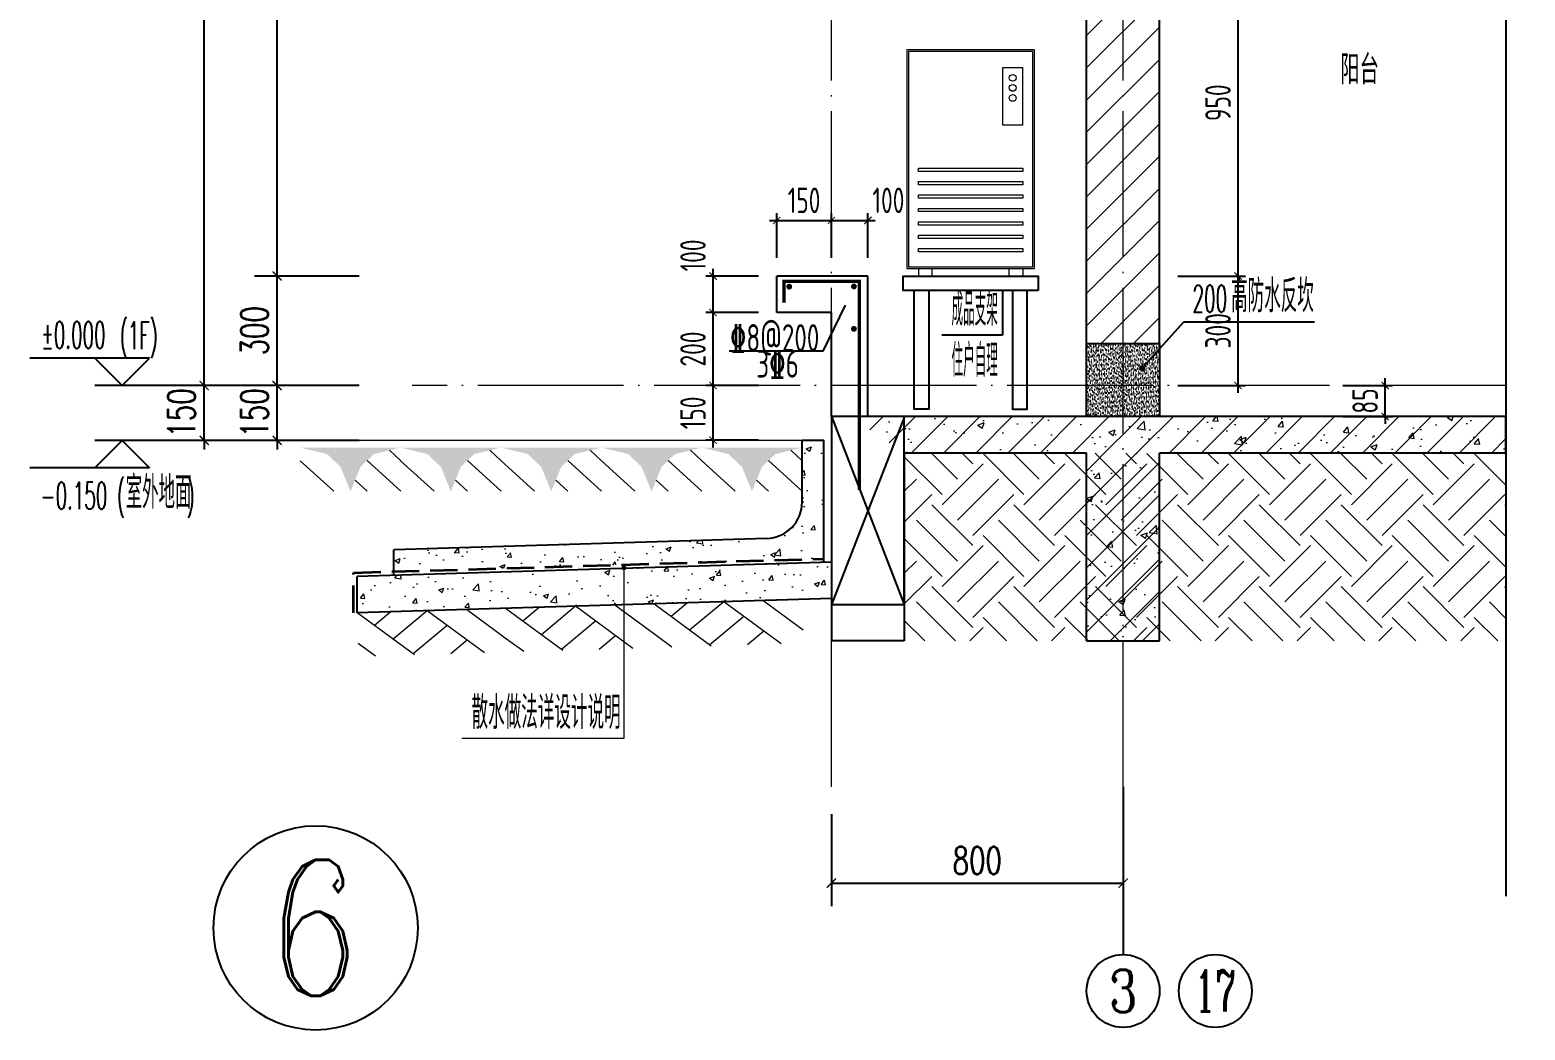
# Model space of a CAD drawing. Extents: x -668857 to 143095, y -247466 to 228182.
# Drawn here: x 45066 to 49166, y 150817 to 153558 of the extents above; entities that cross this region are included whole.
import ezdxf
from ezdxf.enums import TextEntityAlignment as Align

# ---------------------------------------------------------------- set-up
doc = ezdxf.new("R2010")
doc.units = 0
doc.header["$LTSCALE"] = 1000
doc.linetypes.add('DASH', pattern=[0.35, 0.25, -0.1])
doc.linetypes.add('DOTE', pattern=[2.42, 2, -0.2, 0.02, -0.2])
doc.layers.get('0').update_dxf_attribs({"linetype": 'CONTINUOUS'})
doc.layers.get('DEFPOINTS').update_dxf_attribs({"linetype": 'CONTINUOUS'})
for name, color, linetype in [('A-AXIS_TEXT', 7, 'CONTINUOUS'), ('AXIS', 3, 'CONTINUOUS'), ('COLUMN', 4, 'CONTINUOUS'), ('DIM', 2, 'CONTINUOUS'), ('DIM_ELEV', 3, 'CONTINUOUS'), ('DIM_IDEN', 67, 'CONTINUOUS'), ('DIM_SYMB', 3, 'CONTINUOUS'), ('PUB_DIM', 3, 'CONTINUOUS'), ('PUB_TEXT', 2, 'CONTINUOUS'), ('REIN', 6, 'CONTINUOUS'), ('S-大样-砼线', 7, 'CONTINUOUS'), ('S-引出线', 40, 'CONTINUOUS'), ('TEXT', 2, 'CONTINUOUS'), ('WALL', 5, 'CONTINUOUS'), ('空调外机', 8, 'CONTINUOUS'), ('立面-看线', 251, 'CONTINUOUS')]:
    doc.layers.add(name, color=color, linetype=linetype)
for name, color, linetype, lineweight in [('AXIS_TEXT', 7, 'CONTINUOUS', 20), ('DOTE', 19, 'DOTE', 9), ('PUB_HATCH', 8, 'CONTINUOUS', 9), ('填充', 251, 'CONTINUOUS', 5), ('平面-排水沟', 86, 'CONTINUOUS', 15), ('平面-空调室外机', 143, 'CONTINUOUS', 9), ('立面-中轮廓线', 30, 'CONTINUOUS', 35), ('粉刷', 251, 'CONTINUOUS', 9)]:
    doc.layers.add(name, color=color, linetype=linetype, lineweight=lineweight)
doc.styles.add('_TCH_AXIS', font='COMPLEX', dxfattribs={"bigfont": 'GBCBIG'})
doc.styles.add('_TCH_DIM', font='SIMPLEX.shx', dxfattribs={"width": 0.7, "bigfont": 'GBCBIG.shx'})
doc.styles.add('_TCH_DIM_T3', font='SIMPLEX', dxfattribs={"width": 0.705882, "bigfont": 'GBCBIG'})
doc.styles.add('COMPLEX', font='COMPLEX')
doc.styles.add('DIM_FONT_T3', font='SIMPLEX', dxfattribs={"width": 0.705882, "bigfont": 'GBCBIG'})
doc.styles.add('TSSD_DIMENSION', font='Tssdeng.shx', dxfattribs={"width": 0.7, "bigfont": 'tssdchn.shx'})
doc.styles.add('TSSD_REIN', font='tssdeng.shx', dxfattribs={"width": 0.7, "height": 300, "bigfont": 'tssdchn.shx'})
doc.dimstyles.new('_TCH_ARCH&&25', dxfattribs={"dimtxt": 74.375, "dimasz": 25, "dimexe": 62.5, "dimexo": 75, "dimgap": 25, "dimtad": 1, "dimdec": 0, "dimzin": 0, "dimdsep": 46, "dimtxsty": '_TCH_DIM_T3', "dimblk": 'ARCHTICK', "dimcen": 0.09, "dimclrt": 7, "dimazin": 0, "dimtfac": 1, "dimtdec": 0, "dimtix": 1, "dimtmove": 2, "dimatfit": 3, "dimldrblk": 'ARCHTICK', "dimfxl": 0, "dimtolj": 1, "dimtzin": 0, "dimarcsym": 0})
doc.dimstyles.new('TSSD_20_20', dxfattribs={"dimtxt": 60, "dimasz": 20, "dimexe": 20, "dimexo": 50, "dimgap": 20, "dimtad": 1, "dimdec": 0, "dimzin": 0, "dimdsep": 46, "dimtxsty": 'TSSD_DIMENSION', "dimblk": 'ARCHTICK', "dimblk1": 'ARCHTICK', "dimblk2": 'ARCHTICK', "dimcen": 0, "dimdle": 20, "dimclrt": 7, "dimadec": 0, "dimazin": 0, "dimtfac": 1, "dimtdec": 0, "dimtix": 1, "dimtmove": 2, "dimatfit": 3, "dimfxl": 0, "dimtolj": 1, "dimtzin": 0, "dimarcsym": 0})
pattern_1 = [(50, (28072.99, 249033.25), (143.452037, -12.550427), [15, -165]), (355, (28072.99, 249033.25), (-27.750267, 150.438427), [12, -132]), (100.4514, (28084.94, 249032.2), (115.701876, 137.88791), [12.74804, -140.22842]), (46.1842, (28072.99, 249073.25), (213.44821, -33.1038), [22.5, -247.5]), (96.6356, (28090.77, 249070.5), (186.93254, 194.82357), [19.12206, -210.3426]), (351.1842, (28072.99, 249073.25), (186.93239, 194.82372), [18, -198]), (21, (28092.99, 249063.25), (119.38141, -80.52378), [15, -165]), (326, (28092.99, 249063.25), (48.663066, 145.03001), [12, -132]), (71.4514, (28102.93, 249056.54), (168.044526, 64.5061), [12.74804, -140.22842]), (37.5, (28072.986, 249033.25), (2.431971, 66.578771), [0, -130.4, 0, -134, 0, -132.5]), (7.5, (28072.986, 249033.25), (52.613907, 78.882342), [0, -76.4, 0, -127.4, 0, -50.5]), (327.5, (28028.386, 249033.25), (106.764487, -4.510974), [0, -50, 0, -156, 0, -207]), (317.5, (28008.39, 249033.25), (116.637234, 20.020996), [0, -65, 0, -103.6, 0, -147])]
pattern_2 = [(45, (-956095.346, 321026.26), (-44.194174, 44.194174), []), (50, (-956095.35, 321026.26), (179.315046, -15.688034), [18.75, -206.25]), (355, (-956095.35, 321026.26), (-34.687833, 188.048033), [15, -165]), (100.4514, (-956080.4, 321024.95), (144.627345, 172.359886), [15.935047, -175.285528]), (46.1842, (-956095.35, 321076.26), (266.81026, -41.379754), [28.125, -309.375]), (96.6356, (-956073.1, 321072.8), (233.665676, 243.52947), [23.90257, -262.92825]), (351.1842, (-956095.35, 321076.26), (233.66549, 243.52965), [22.5, -247.5]), (21, (-956070.35, 321063.76), (149.226763, -100.654723), [18.75, -206.25]), (326, (-956070.35, 321063.76), (60.828833, 181.28751), [15, -165]), (71.4514, (-956057.91, 321055.37), (210.055657, 80.632624), [15.935047, -175.285528]), (37.5, (-956095.346, 321026.26), (3.039964, 83.2234635), [0, -163, 0, -167.5, 0, -165.625]), (7.5, (-956095.35, 321026.26), (65.767384, 98.602928), [0, -95.5, 0, -159.25, 0, -63.125]), (327.5, (-956151.096, 321026.26), (133.455609, -5.638718), [0, -62.5, 0, -195, 0, -258.75]), (317.5, (-956176.1, 321026.26), (145.796542, 25.026246), [0, -81.25, 0, -129.5, 0, -183.75])]

# ---------------------------------------------------------------- blocks, each defined once
blk = doc.blocks.new('$LINEPAT$素土夯实')
at = {"color": 0}
for p, q in [((0, -210), (210, 0)), ((120, -300), (420, 0)), ((420, 0), (607.5, -187.5)), ((495, -300), (795, 0)), ((615, 0), (705, -90)), ((315, -105), (502.5, -292.5)), ((210, -210), (300, -300)), ((705, -300), (795, -210))]:
    blk.add_line(p, q, dxfattribs=at)
blk = doc.blocks.new('$LinePat$自然土壤')
at = {"color": 0}
for p, q in [((0, -90), (71, -19)), ((0, -300), (210.7, -89.3)), ((420, -300), (630, -90)), ((210, -300), (286.4, -223.6))]:
    blk.add_line(p, q, dxfattribs=at)
for points in [[(0, 0), (630, 0), (168, -45), (462, -45)], [(168, -45), (462, -45), (252, -132), (378, -132)], [(252, -132), (378, -132), (315, -300)]]:
    blk.add_solid(points, dxfattribs=at)
blk = doc.blocks.new('sanshui')
at = {"layer": '粉刷'}
h = blk.add_hatch(dxfattribs=at)
h.set_pattern_fill('混凝土', color=256, scale=20)
h.set_pattern_definition(pattern_1)
edge = h.paths.add_edge_path()
edge.add_line((346317.8, 427329.6), (346257.8, 427329.6))
edge.add_line((346257.8, 427329.6), (346257.8, 427160.3))
edge.add_arc((346157.8, 427160.3), 100, 271.7184, 360, ccw=False)
edge.add_line((346160.8, 427060.3), (345137.8, 427029.6))
edge.add_line((345137.8, 427029.6), (345137.8, 426969.6))
edge.add_line((345137.8, 426969.6), (346317.8, 427005))
edge.add_line((346317.8, 427005), (346317.8, 427329.6))
h = blk.add_hatch(dxfattribs=at)
h.set_pattern_fill('混凝土', color=256, scale=20)
h.set_pattern_definition(pattern_1)
h.paths.add_polyline_path([(346337.8, 426895.6), (346337.8, 426995.6), (345037.8, 426956.6), (345037.8, 426856.6)])
at = {"layer": 'COLUMN'}
for p, q in [((346257.8, 427329.6), (346317.8, 427329.6)), ((346257.8, 427160.3), (346257.8, 427329.6)), ((346317.8, 426995), (346317.8, 427329.6)), ((346160.8, 427060.3), (345137.8, 427029.6)), ((345137.8, 426959.6), (345137.8, 427029.6)), ((346338.1, 426995.6), (345037.8, 426956.6)), ((345037.8, 426856.6), (345037.8, 426956.6)), ((346338.1, 426895.6), (345037.8, 426856.6))]:
    blk.add_line(p, q, dxfattribs=at)
blk.add_arc((346157.8, 427160.3), 100, 271.7184, 0, dxfattribs=at)
at = {"layer": '立面-中轮廓线', "linetype": 'DASH', "ltscale": 0.3}
blk.add_lwpolyline([(345027.8, 426856.6), (345027.8, 426966.3), (346317.8, 427005)], dxfattribs=at)
at = {"layer": '粉刷'}
blk.add_line((344881.5, 427329.6), (346257.8, 427329.6), dxfattribs=at)
at = {"layer": '粉刷', "yscale": 0.4, "zscale": 0.4}
for name, p, xscale, rotation in [('$LinePat$自然土壤', (345156.8, 427309.6), -0.4369306507241237, 359.9999999999903), ('$LinePat$自然土壤', (345432, 427309.6), -0.4369306507241237, 359.9999999999903), ('$LinePat$自然土壤', (345707.3, 427309.6), -0.4369306507241237, 359.9999999999903), ('$LinePat$自然土壤', (345982.6, 427309.6), -0.4369306507241237, 359.9999999999903), ('$LinePat$自然土壤', (346257.8, 427309.6), -0.4369306507241237, 359.9999999999903), ('$LINEPAT$素土夯实', (346257.8, 426893.2), -0.5117605352322558, 1.718358001643932), ('$LINEPAT$素土夯实', (345444.5, 426868.8), -0.5117605352322558, 1.718358001643932), ('$LINEPAT$素土夯实', (345851.2, 426881), -0.5117605352322558, 1.718358001643932)]:
    blk.add_blockref(name, p, dxfattribs=dict(at, xscale=xscale, rotation=rotation))
blk = doc.blocks.new('kongtiao')
for p, q in [((-338.7, 49), (-338.7, -550.8)), ((11, 49), (-338.7, 49)), ((-334.1, 44.4), (-334.1, -546.2)), ((6.4, 44.4), (-334.1, 44.4)), ((6.4, -546.2), (6.4, 44.4)), ((11, -550.8), (11, 49)), ((-76.2, -0.5), (-76.2, -156.5)), ((-21.1, -0.5), (-76.2, -0.5)), ((-21.1, -156.5), (-21.1, -0.5)), ((-76.2, -156.5), (-21.1, -156.5)), ((-338.7, -550.8), (11, -550.8)), ((-334.1, -546.2), (6.4, -546.2)), ((-306.6, -550.8), (-306.6, -571.2)), ((-306.6, -571.2), (-269.8, -571.2)), ((-269.8, -571.2), (-269.8, -550.8)), ((-57.9, -571.2), (-57.9, -550.8)), ((-21.1, -571.2), (-57.9, -571.2)), ((-21.1, -550.8), (-21.1, -571.2))]:
    blk.add_line(p, q)
for points in [[(-306.6, -275.4), (-21.1, -275.4), (-21.1, -284.6), (-306.6, -284.6)], [(-306.6, -312.1), (-21.1, -312.1), (-21.1, -321.3), (-306.6, -321.3)], [(-306.6, -348.8), (-21.1, -348.8), (-21.1, -358), (-306.6, -358)], [(-306.6, -385.6), (-21.1, -385.6), (-21.1, -394.7), (-306.6, -394.7)], [(-306.6, -422.3), (-21.1, -422.3), (-21.1, -431.5), (-306.6, -431.5)], [(-306.6, -459), (-21.1, -459), (-21.1, -468.2), (-306.6, -468.2)], [(-306.6, -495.7), (-21.1, -495.7), (-21.1, -504.9), (-306.6, -504.9)]]:
    blk.add_lwpolyline(points, close=True)
for centre in [(-48.7, -28), (-48.7, -55.6), (-48.7, -83.1)]:
    blk.add_circle(centre, 9.18)
blk = doc.blocks.new('_ArchTick')
at = {"color": 0, "linetype": 'ByBlock', "const_width": 0.15}
blk.add_lwpolyline([(-0.5, -0.5), (0.5, 0.5)], dxfattribs=at)
blk = doc.blocks.new('*D2268')
at = {"layer": 'DEFPOINTS', "color": 0}
for p in [(48616.5, 152583.2), (48782.5, 152583.2), (48616.5, 152498.2)]:
    blk.add_point(p, dxfattribs=at)
at = {"layer": 'DIM', "color": 0, "lineweight": -2}
for p, q in [((48782.5, 152583.2), (48782.5, 152603.2)), ((48666.5, 152583.2), (48802.5, 152583.2)), ((48782.5, 152498.2), (48782.5, 152583.2)), ((48666.5, 152498.2), (48802.5, 152498.2)), ((48782.5, 152498.2), (48782.5, 152478.2))]:
    blk.add_line(p, q, dxfattribs=at)
at = {"layer": 'DIM', "color": 0, "lineweight": -2, "xscale": 20, "yscale": 20, "zscale": 20}
for p, rotation in [((48782.5, 152583.2), 270), ((48782.5, 152498.2), 90)]:
    blk.add_blockref('_ArchTick', p, dxfattribs=dict(at, rotation=rotation))
at = {"layer": 'DIM', "color": 7, "insert": (48727.5, 152540.7), "char_height": 70, "attachment_point": 5, "rotation": 90, "style": 'TSSD_DIMENSION'}
blk.add_mtext('\\A1;85', dxfattribs=at)
blk = doc.blocks.new('*D2686')
at = {"layer": 'DEFPOINTS', "color": 0}
for p in [(48163.9, 153833.2), (48379.1, 153833.2), (48163.9, 152883.2)]:
    blk.add_point(p, dxfattribs=at)
at = {"layer": 'DIM', "color": 0, "lineweight": -2}
for p, q in [((48213.9, 153833.2), (48399.1, 153833.2)), ((48379.1, 152863.2), (48379.1, 153853.2)), ((48213.9, 152883.2), (48399.1, 152883.2))]:
    blk.add_line(p, q, dxfattribs=at)
at = {"layer": 'DIM', "color": 0, "lineweight": -2, "xscale": 20, "yscale": 20, "zscale": 20}
for p, rotation in [((48379.1, 153833.2), 90), ((48379.1, 152883.2), 270)]:
    blk.add_blockref('_ArchTick', p, dxfattribs=dict(at, rotation=rotation))
at = {"layer": 'DIM', "color": 7, "insert": (48324.1, 153358.2), "char_height": 70, "attachment_point": 5, "rotation": 90, "style": 'TSSD_DIMENSION'}
blk.add_mtext('\\A1;950', dxfattribs=at)
blk = doc.blocks.new('*D2687')
at = {"layer": 'DEFPOINTS', "color": 0}
for p in [(48163.9, 152883.2), (48379.1, 152883.2), (48163.9, 152583.2)]:
    blk.add_point(p, dxfattribs=at)
at = {"layer": 'DIM', "color": 0, "lineweight": -2}
for p, q in [((48213.9, 152883.2), (48399.1, 152883.2)), ((48379.1, 152563.2), (48379.1, 152903.2)), ((48213.9, 152583.2), (48399.1, 152583.2))]:
    blk.add_line(p, q, dxfattribs=at)
at = {"layer": 'DIM', "color": 0, "lineweight": -2, "xscale": 20, "yscale": 20, "zscale": 20}
for p, rotation in [((48379.1, 152883.2), 90), ((48379.1, 152583.2), 270)]:
    blk.add_blockref('_ArchTick', p, dxfattribs=dict(at, rotation=rotation))
at = {"layer": 'DIM', "color": 7, "insert": (48324.1, 152733.2), "char_height": 70, "attachment_point": 5, "rotation": 90, "style": 'TSSD_DIMENSION'}
blk.add_mtext('\\A1;300', dxfattribs=at)
blk = doc.blocks.new('*D2722')
at = {"layer": 'DEFPOINTS', "color": 0}
for p in [(47263.9, 153035.6), (47113.9, 152883.2), (47263.9, 152883.2)]:
    blk.add_point(p, dxfattribs=at)
at = {"layer": 'DIM', "color": 0, "lineweight": -2}
for p, q in [((47113.9, 152933.2), (47113.9, 153055.6)), ((47263.9, 152933.2), (47263.9, 153055.6)), ((47093.9, 153035.6), (47283.9, 153035.6))]:
    blk.add_line(p, q, dxfattribs=at)
at = {"layer": 'DIM', "color": 0, "lineweight": -2, "xscale": 20, "yscale": 20, "zscale": 20, "rotation": 180}
blk.add_blockref('_ArchTick', (47113.9, 153035.6), dxfattribs=at)
at = {"layer": 'DIM', "color": 0, "lineweight": -2, "xscale": 20, "yscale": 20, "zscale": 20}
blk.add_blockref('_ArchTick', (47263.9, 153035.6), dxfattribs=at)
at = {"layer": 'DIM', "color": 7, "insert": (47188.9, 153090.6), "char_height": 70, "attachment_point": 5, "style": 'TSSD_DIMENSION'}
blk.add_mtext('\\A1;150', dxfattribs=at)
blk = doc.blocks.new('*D2723')
at = {"layer": 'DEFPOINTS', "color": 0}
for p in [(47363.9, 153035.6), (47263.9, 152883.2), (47363.9, 152883.2)]:
    blk.add_point(p, dxfattribs=at)
at = {"layer": 'DIM', "color": 0, "lineweight": -2}
for p, q in [((47263.9, 152933.2), (47263.9, 153055.6)), ((47363.9, 152933.2), (47363.9, 153055.6)), ((47243.9, 153035.6), (47383.9, 153035.6))]:
    blk.add_line(p, q, dxfattribs=at)
at = {"layer": 'DIM', "color": 0, "lineweight": -2, "xscale": 20, "yscale": 20, "zscale": 20, "rotation": 180}
blk.add_blockref('_ArchTick', (47263.9, 153035.6), dxfattribs=at)
at = {"layer": 'DIM', "color": 0, "lineweight": -2, "xscale": 20, "yscale": 20, "zscale": 20}
blk.add_blockref('_ArchTick', (47363.9, 153035.6), dxfattribs=at)
at = {"layer": 'DIM', "color": 7, "insert": (47420.3, 153090.6), "char_height": 70, "attachment_point": 5, "style": 'TSSD_DIMENSION'}
blk.add_mtext('\\A1;100', dxfattribs=at)
blk = doc.blocks.new('*D2724')
at = {"layer": 'DEFPOINTS', "color": 0}
for p in [(46939.2, 152883.2), (47113.9, 152883.2), (47113.9, 152783.2)]:
    blk.add_point(p, dxfattribs=at)
at = {"layer": 'DIM', "color": 0, "lineweight": -2}
for p, q in [((47063.9, 152883.2), (46919.2, 152883.2)), ((46939.2, 152763.2), (46939.2, 152903.2)), ((47063.9, 152783.2), (46919.2, 152783.2))]:
    blk.add_line(p, q, dxfattribs=at)
at = {"layer": 'DIM', "color": 0, "lineweight": -2, "xscale": 20, "yscale": 20, "zscale": 20}
for p, rotation in [((46939.2, 152883.2), 90), ((46939.2, 152783.2), 270)]:
    blk.add_blockref('_ArchTick', p, dxfattribs=dict(at, rotation=rotation))
at = {"layer": 'DIM', "color": 7, "insert": (46884.2, 152939.7), "char_height": 70, "attachment_point": 5, "rotation": 90, "style": 'TSSD_DIMENSION'}
blk.add_mtext('\\A1;100', dxfattribs=at)
blk = doc.blocks.new('*D2725')
at = {"layer": 'DEFPOINTS', "color": 0}
for p in [(46939.2, 152783.2), (47113.9, 152783.2), (47113.9, 152583.2)]:
    blk.add_point(p, dxfattribs=at)
at = {"layer": 'DIM', "color": 0, "lineweight": -2}
for p, q in [((46939.2, 152563.2), (46939.2, 152803.2)), ((47063.9, 152783.2), (46919.2, 152783.2)), ((47063.9, 152583.2), (46919.2, 152583.2))]:
    blk.add_line(p, q, dxfattribs=at)
at = {"layer": 'DIM', "color": 0, "lineweight": -2, "xscale": 20, "yscale": 20, "zscale": 20}
for p, rotation in [((46939.2, 152783.2), 90), ((46939.2, 152583.2), 270)]:
    blk.add_blockref('_ArchTick', p, dxfattribs=dict(at, rotation=rotation))
at = {"layer": 'DIM', "color": 7, "insert": (46884.2, 152683.2), "char_height": 70, "attachment_point": 5, "rotation": 90, "style": 'TSSD_DIMENSION'}
blk.add_mtext('\\A1;200', dxfattribs=at)
blk = doc.blocks.new('*D2726')
at = {"layer": 'DEFPOINTS', "color": 0}
for p in [(46939.2, 152583.2), (47113.9, 152583.2), (47113.9, 152433.2)]:
    blk.add_point(p, dxfattribs=at)
at = {"layer": 'DIM', "color": 0, "lineweight": -2}
for p, q in [((46939.2, 152413.2), (46939.2, 152603.2)), ((47063.9, 152583.2), (46919.2, 152583.2)), ((47063.9, 152433.2), (46919.2, 152433.2))]:
    blk.add_line(p, q, dxfattribs=at)
at = {"layer": 'DIM', "color": 0, "lineweight": -2, "xscale": 20, "yscale": 20, "zscale": 20}
for p, rotation in [((46939.2, 152583.2), 90), ((46939.2, 152433.2), 270)]:
    blk.add_blockref('_ArchTick', p, dxfattribs=dict(at, rotation=rotation))
at = {"layer": 'DIM', "color": 7, "insert": (46884.2, 152508.2), "char_height": 70, "attachment_point": 5, "rotation": 90, "style": 'TSSD_DIMENSION'}
blk.add_mtext('\\A1;150', dxfattribs=at)
blk = doc.blocks.new('*D2746')
at = {"layer": 'AXIS', "color": 0, "lineweight": -2}
for p, q in [((47263.9, 151408.2), (47263.9, 151156.7)), ((48063.9, 151408.2), (48063.9, 151156.7)), ((47263.9, 151219.2), (48063.9, 151219.2))]:
    blk.add_line(p, q, dxfattribs=at)
at = {"layer": 'DEFPOINTS', "color": 0}
for p in [(47263.9, 151483.2), (48063.9, 151483.2), (48063.9, 151219.2)]:
    blk.add_point(p, dxfattribs=at)
at = {"layer": 'AXIS', "color": 0, "lineweight": -2, "xscale": 25, "yscale": 25, "zscale": 25, "rotation": 180}
blk.add_blockref('_ArchTick', (47263.9, 151219.2), dxfattribs=at)
at = {"layer": 'AXIS', "color": 0, "lineweight": -2, "xscale": 25, "yscale": 25, "zscale": 25}
blk.add_blockref('_ArchTick', (48063.9, 151219.2), dxfattribs=at)
at = {"layer": 'AXIS', "color": 7, "insert": (47663.9, 151281.4), "char_height": 74.38, "attachment_point": 5, "style": '_TCH_DIM_T3'}
blk.add_mtext('\\A1;800', dxfattribs=at)
blk = doc.blocks.new('*D2752')
at = {"layer": 'DEFPOINTS', "color": 0}
for p in [(45743.7, 152583.2), (46043.7, 152583.2), (46043.7, 152432.8)]:
    blk.add_point(p, dxfattribs=at)
at = {"layer": 'PUB_DIM', "color": 0, "lineweight": -2}
for p, q in [((45743.7, 152583.2), (45743.7, 152608.2)), ((45968.7, 152583.2), (45681.2, 152583.2)), ((45743.7, 152432.8), (45743.7, 152583.2)), ((45968.7, 152432.8), (45681.2, 152432.8)), ((45743.7, 152432.8), (45743.7, 152407.8))]:
    blk.add_line(p, q, dxfattribs=at)
at = {"layer": 'PUB_DIM', "color": 0, "lineweight": -2, "xscale": 25, "yscale": 25, "zscale": 25}
for p, rotation in [((45743.7, 152583.2), 270), ((45743.7, 152432.8), 90)]:
    blk.add_blockref('_ArchTick', p, dxfattribs=dict(at, rotation=rotation))
at = {"layer": 'PUB_DIM', "color": 7, "insert": (45681.5, 152508), "char_height": 74.38, "attachment_point": 5, "rotation": 90, "style": '_TCH_DIM_T3'}
blk.add_mtext('\\A1;150', dxfattribs=at)
blk = doc.blocks.new('*D2753')
at = {"layer": 'DEFPOINTS', "color": 0}
for p in [(45743.7, 152883.2), (46043.7, 152883.2), (46043.7, 152583.2)]:
    blk.add_point(p, dxfattribs=at)
at = {"layer": 'PUB_DIM', "color": 0, "lineweight": -2}
for p, q in [((45968.7, 152883.2), (45681.2, 152883.2)), ((45743.7, 152583.2), (45743.7, 152883.2)), ((45968.7, 152583.2), (45681.2, 152583.2))]:
    blk.add_line(p, q, dxfattribs=at)
at = {"layer": 'PUB_DIM', "color": 0, "lineweight": -2, "xscale": 25, "yscale": 25, "zscale": 25}
for p, rotation in [((45743.7, 152883.2), 90), ((45743.7, 152583.2), 270)]:
    blk.add_blockref('_ArchTick', p, dxfattribs=dict(at, rotation=rotation))
at = {"layer": 'PUB_DIM', "color": 7, "insert": (45681.5, 152733.2), "char_height": 74.38, "attachment_point": 5, "rotation": 90, "style": '_TCH_DIM_T3'}
blk.add_mtext('\\A1;300', dxfattribs=at)
blk = doc.blocks.new('*D2754')
at = {"layer": 'DEFPOINTS', "color": 0}
for p in [(45743.7, 154883.2), (46043.7, 154883.2), (46043.7, 152883.2)]:
    blk.add_point(p, dxfattribs=at)
at = {"layer": 'PUB_DIM', "color": 0, "lineweight": -2}
for p, q in [((45968.7, 154883.2), (45681.2, 154883.2)), ((45743.7, 152883.2), (45743.7, 154883.2)), ((45968.7, 152883.2), (45681.2, 152883.2))]:
    blk.add_line(p, q, dxfattribs=at)
at = {"layer": 'PUB_DIM', "color": 0, "lineweight": -2, "xscale": 25, "yscale": 25, "zscale": 25}
for p, rotation in [((45743.7, 154883.2), 90), ((45743.7, 152883.2), 270)]:
    blk.add_blockref('_ArchTick', p, dxfattribs=dict(at, rotation=rotation))
at = {"layer": 'PUB_DIM', "color": 7, "insert": (45681.5, 153883.2), "char_height": 74.38, "attachment_point": 5, "rotation": 90, "style": '_TCH_DIM_T3'}
blk.add_mtext('\\A1;2000', dxfattribs=at)
blk = doc.blocks.new('*D2772')
at = {"layer": 'DEFPOINTS', "color": 0}
for p in [(45543.7, 152583.2), (46043.7, 152583.2), (46043.7, 152432.8)]:
    blk.add_point(p, dxfattribs=at)
at = {"layer": 'PUB_DIM', "color": 0, "lineweight": -2}
for p, q in [((45543.7, 152583.2), (45543.7, 152608.2)), ((45968.7, 152583.2), (45481.2, 152583.2)), ((45543.7, 152432.8), (45543.7, 152583.2)), ((45968.7, 152432.8), (45481.2, 152432.8)), ((45543.7, 152432.8), (45543.7, 152407.8))]:
    blk.add_line(p, q, dxfattribs=at)
at = {"layer": 'PUB_DIM', "color": 0, "lineweight": -2, "xscale": 25, "yscale": 25, "zscale": 25}
for p, rotation in [((45543.7, 152583.2), 270), ((45543.7, 152432.8), 90)]:
    blk.add_blockref('_ArchTick', p, dxfattribs=dict(at, rotation=rotation))
at = {"layer": 'PUB_DIM', "color": 7, "insert": (45481.5, 152508), "char_height": 74.38, "attachment_point": 5, "rotation": 90, "style": '_TCH_DIM_T3'}
blk.add_mtext('\\A1;150', dxfattribs=at)
blk = doc.blocks.new('*D2773')
at = {"layer": 'DEFPOINTS', "color": 0}
for p in [(45543.7, 155483.2), (46043.7, 155483.2), (46043.7, 152583.2)]:
    blk.add_point(p, dxfattribs=at)
at = {"layer": 'PUB_DIM', "color": 0, "lineweight": -2}
for p, q in [((45968.7, 155483.2), (45481.2, 155483.2)), ((45543.7, 152583.2), (45543.7, 155483.2)), ((45968.7, 152583.2), (45481.2, 152583.2))]:
    blk.add_line(p, q, dxfattribs=at)
at = {"layer": 'PUB_DIM', "color": 0, "lineweight": -2, "xscale": 25, "yscale": 25, "zscale": 25}
for p, rotation in [((45543.7, 155483.2), 90), ((45543.7, 152583.2), 270)]:
    blk.add_blockref('_ArchTick', p, dxfattribs=dict(at, rotation=rotation))
at = {"layer": 'PUB_DIM', "color": 7, "insert": (45481.5, 154033.2), "char_height": 74.38, "attachment_point": 5, "rotation": 90, "style": '_TCH_DIM_T3'}
blk.add_mtext('\\A1;2900', dxfattribs=at)
blk = doc.blocks.new('_AXISO')
blk.add_circle((0, 0), 0.5)
at = {"layer": 'A-AXIS_TEXT', "style": 'COMPLEX', "width": 1.041667}
blk.add_attdef('A', text='', height=0.56, dxfattribs=at).set_placement((-0.25, -0.28), (0.25, -0.28), align=Align.FIT)
blk = doc.blocks.new('A$C5D8418BC')
at = {"layer": 'REIN'}
blk.add_lwpolyline([(150.9, 827.1, 9, 9, 0), (150.9, 885.3, 9, 9, 0), (357.8, 885.3, 9, 9, 0), (357.8, 313.8, 9, 9, 0)], format="xyseb", dxfattribs=at)
at = {"layer": 'REIN', "const_width": 8}
for points in [[(161.2, 870.9, 1), (169.2, 870.9, 1)], [(338.6, 871.5, 1), (346.6, 871.5, 1)], [(338.6, 755.3, 1), (346.6, 755.3, 1)]]:
    blk.add_lwpolyline(points, format="xyb", close=True, dxfattribs=at)
at = {"layer": 'S-大样-砼线'}
for p, q in [((280.8, 515), (480.8, 0)), ((480.9, 515), (280.9, 0))]:
    blk.add_line(p, q, dxfattribs=at)
blk.add_lwpolyline([(480.8, 515), (280.8, 515), (280.8, 0), (480.8, 0)], close=True, dxfattribs=at)
at = {"layer": 'S-引出线'}
blk.add_lwpolyline([(318.6, 820.3), (257, 693.9), (0, 693.9)], dxfattribs=at)
at = {"layer": 'TEXT', "style": 'TSSD_REIN', "width": 0.7}
for s, p in [('%%1328@200', (2.7, 693.2)), ('3%%1326', (75, 621.6))]:
    blk.add_text(s, height=75, rotation=0, dxfattribs=at).set_placement(p)

msp = doc.modelspace()

# ---------------------------------------------------------------- hatches: boundary and pattern name
at = {"layer": 'PUB_HATCH'}
h = msp.add_hatch(dxfattribs=at)
h.set_pattern_fill('普通砖', color=256, scale=25, style=0)
h.set_pattern_definition([(45, (-956095.346, 321071.136), (-44.1941915, 44.1941915), [])])
h.paths.add_polyline_path([(48163.85, 152698.23), (48163.85, 153833.23), (47963.85, 153833.23), (47963.85, 152698.23)])
h = msp.add_hatch(dxfattribs=at)
h.set_pattern_fill('钢筋混凝土', color=256, scale=25, style=0)
h.set_pattern_definition(pattern_2)
h.paths.add_polyline_path([(48063.85, 152431.56), (48063.85, 152498.23), (47363.85, 152498.23), (47363.85, 152464.89), (47463.85, 152398.23), (47963.85, 152398.23)])
h = msp.add_hatch(dxfattribs=at)
h.set_pattern_fill('钢筋混凝土', color=256, scale=25, style=0)
h.set_pattern_definition(pattern_2)
h.paths.add_polyline_path([(49113.85, 152498.23), (48063.85, 152498.23), (48063.85, 152431.56), (48163.85, 152398.23), (49113.85, 152398.23)])
h = msp.add_hatch(dxfattribs=at)
h.set_pattern_fill('钢筋混凝土', color=256, scale=25, style=0)
h.set_pattern_definition(pattern_2)
h.paths.add_polyline_path([(48163.85, 151883.22), (48163.85, 152398.23), (48063.85, 152431.56), (47963.85, 152398.23), (47963.85, 151883.22)])
at = {"layer": '填充'}
h = msp.add_hatch(dxfattribs=at)
h.set_pattern_fill('EARTH', color=250, scale=50, angle=45, style=0)
h.set_pattern_definition([(45, (-818045.23, 278569.31), (0, 224.506403), [158.75, -158.75]), (45, (-818087.32, 278611.4), (0, 224.506403), [158.75, -158.75]), (45, (-818129.42, 278653.5), (0, 224.506403), [158.75, -158.75]), (135, (-818129.42, 278681.56), (-224.506403, 0), [158.75, -158.75]), (135, (-818087.32, 278723.66), (-224.506403, 0), [158.75, -158.75]), (135, (-818045.23, 278765.75), (-224.506403, 0), [158.75, -158.75])])
h.paths.add_polyline_path([(47463.85, 151883.24), (49113.85, 151883.21), (49113.85, 152398.22), (47463.85, 152398.24)])
at = {"layer": '立面-看线'}
h = msp.add_hatch(dxfattribs=at)
h.set_pattern_fill('碎沙', color=256, scale=4)
h.set_pattern_definition([(37.5, (-753089.389, -232863.7266), (-0.32000626, 9.78826475), [0, -7.7216, 0, -8.636, 0, -8.255]), (7.5, (-753089.389, -232863.727), (8.99046566, 14.33650201), [0, -4.1656, 0, -6.9596, 0, -2.667]), (327.5, (-753095.6375, -232863.727), (15.819847405, 0.02874369), [0, -2.54, 0, -9.144, 0, -11.938]), (317.5, (-753095.638, -232863.727), (15.27112905, 4.45858647), [0, -1.27, 0, -5.9944, 0, -6.858])])
h.paths.add_polyline_path([(47963.85, 152498.23), (48163.85, 152498.23), (48163.85, 152698.23), (47963.85, 152698.23)])

# ---------------------------------------------------------------- linework, layer by layer
at = {"layer": 'AXIS'}
msp.add_line((48063.85, 151483.22), (48063.85, 151023.83), dxfattribs=at)
at = {"layer": 'AXIS', "color": 6}
msp.add_circle((45849.24, 151096.65), 280, dxfattribs=at)
at = {"layer": 'AXIS'}
msp.add_circle((48316.65, 150923.83), 100, dxfattribs=at)
at = {"layer": 'DIM'}
for p, q in [((47733.51, 152843.22), (47733.51, 152720.77)), ((47733.51, 152720.77), (47566.98, 152720.77))]:
    msp.add_line(p, q, dxfattribs=at)
at = {"layer": 'DIM_ELEV'}
for p, q in [((45393.66, 152658.23), (45065.66, 152658.23)), ((45318.66, 152583.23), (45243.66, 152658.23)), ((45318.66, 152583.23), (45393.66, 152658.23)), ((45743.66, 152583.23), (45243.66, 152583.23)), ((45318.66, 152432.76), (45243.66, 152357.76)), ((45743.66, 152432.76), (45243.66, 152432.76)), ((45318.66, 152432.76), (45393.66, 152357.76)), ((45393.66, 152357.76), (45065.66, 152357.76))]:
    msp.add_line(p, q, dxfattribs=at)
at = {"layer": 'DIM_IDEN'}
for p, q in [((48116.29, 152630.51), (48230.66, 152757.76)), ((48230.66, 152757.76), (48589.21, 152757.76))]:
    msp.add_line(p, q, dxfattribs=at)
at = {"layer": 'DIM_IDEN', "const_width": 8.33}
msp.add_lwpolyline([(48113.51, 152627.41, 1), (48119.08, 152633.61, 1)], format="xyb", close=True, dxfattribs=at)
at = {"layer": 'DIM_SYMB'}
msp.add_lwpolyline([(49113.85, 170503.23), (49113.85, 160871.35), (49166.35, 160852.24), (49061.35, 160833.73), (49113.85, 160815.1), (49113.85, 151183.22)], dxfattribs=at)
at = {"layer": 'DOTE', "color": 1, "linetype": 'DOTE', "ltscale": 0.2}
for p, q in [((47263.85, 151483.22), (47263.85, 171083.23)), ((48063.85, 151483.22), (48063.85, 171083.23)), ((49113.85, 152583.23), (46113.66, 152583.23))]:
    msp.add_line(p, q, dxfattribs=at)
at = {"layer": 'WALL'}
for p, q in [((47963.85, 152698.23), (47963.85, 153833.23)), ((48163.85, 152698.23), (48163.85, 153833.23)), ((47363.85, 152883.24), (47113.85, 152883.24)), ((47113.85, 152783.24), (47113.85, 152883.24)), ((47363.85, 152498.23), (47363.85, 152883.24)), ((47263.85, 152783.24), (47113.85, 152783.24)), ((47263.85, 152498.23), (47263.85, 152783.24)), ((47963.85, 152698.23), (48163.85, 152698.23)), ((47263.85, 152498.23), (47263.85, 151883.22)), ((48063.85, 152498.23), (47363.85, 152498.23)), ((49113.85, 152498.23), (48063.85, 152498.23)), ((49113.85, 152398.23), (49113.85, 152498.23)), ((47463.85, 152398.23), (47463.85, 151883.22)), ((47963.85, 152398.23), (47463.85, 152398.23)), ((47963.85, 151883.22), (47963.85, 152398.23)), ((48163.85, 151883.22), (48163.85, 152398.23)), ((49113.85, 152398.23), (48163.85, 152398.23)), ((47463.85, 151883.22), (47263.85, 151883.22)), ((47963.85, 151883.22), (48163.85, 151883.22))]:
    msp.add_line(p, q, dxfattribs=at)
msp.add_lwpolyline([(47963.85, 152698.23), (48163.85, 152698.23), (48163.85, 152498.23), (47963.85, 152498.23)], close=True, dxfattribs=at)
at = {"layer": '平面-排水沟'}
for p, q in [((46694.83, 152083.63), (46694.83, 151615.79)), ((46694.83, 151615.79), (46250.7, 151615.79))]:
    msp.add_line(p, q, dxfattribs=at)
at = {"layer": '平面-排水沟', "const_width": 6.67}
msp.add_lwpolyline([(46694.83, 152086.97, 1), (46694.83, 152080.3, 1)], format="xyb", close=True, dxfattribs=at)
at = {"layer": '空调外机', "linetype": 'Continuous'}
msp.add_lwpolyline([(47830.86, 152843.22), (47460.86, 152843.22), (47460.86, 152883.22), (47830.86, 152883.22)], close=True, dxfattribs=at)
for points in [[(47530.86, 152843.22), (47530.86, 152518.23), (47490.86, 152518.23), (47490.86, 152843.22)], [(47760.86, 152843.22), (47760.86, 152518.23), (47800.86, 152518.23), (47800.86, 152843.22)]]:
    msp.add_lwpolyline(points, dxfattribs=at)

# ---------------------------------------------------------------- block references
msp.add_blockref('sanshui', (-299074.27, -274896.41))
at = {"layer": 'AXIS'}
ref = msp.add_blockref('_AXISO', (48063.85, 150923.83), dxfattribs=dict(at, xscale=200, yscale=200, zscale=200))
ref.add_attrib('A', '3', dxfattribs={"layer": 'AXIS_TEXT', "height": 116.49, "style": '_TCH_AXIS'}).set_placement((48025.02, 150865.59), (48102.68, 150865.59), align=Align.FIT)
at = {"layer": 'TEXT'}
msp.add_blockref('A$C5D8418BC', (46983, 151983.18), dxfattribs=at)
at = {"layer": '平面-空调室外机'}
msp.add_blockref('kongtiao', (47809.7, 153454.38), dxfattribs=at)

# ---------------------------------------------------------------- texts
at = {"layer": 'AXIS_TEXT', "color": 6, "style": '_TCH_AXIS'}
msp.add_text('6', height=372.76, dxfattribs=at).set_placement((45724.99, 150910.27), (45973.49, 150910.27), align=Align.FIT)
at = {"layer": 'AXIS_TEXT', "style": '_TCH_AXIS', "width": 0.724138}
msp.add_text('17', height=113.137, dxfattribs=at).set_placement((48260.09, 150867.26), (48373.22, 150867.26), align=Align.FIT)
at = {"layer": 'PUB_TEXT'}
for s, height, style, width, p in [('阳台', 80, 'TSSD_REIN', 0.7, (48659.18, 153408.85)), ('高防水反坎', 89.362, 'DIM_FONT_T3', 0.705882, (48359.93, 152784.01)), ('成品支架', 89.362, '_TCH_DIM_T3', 0.494118, (47593.23, 152747.02)), ('200', 74.375, 'DIM_FONT_T3', 0.49827, (48254.05, 152784.01)), ('%%P0.000', 74.375, '_TCH_DIM', 0.494118, (45096.66, 152684.48)), ('(1F)', 74.375, '_TCH_DIM', 0.494118, (45312.03, 152683.25)), ('住户自理', 89.362, '_TCH_DIM_T3', 0.494118, (47593.23, 152607.02)), ('室外地面', 89.362, '_TCH_DIM', 0.7, (45328.48, 152245.23)), ('-0.150', 74.375, '_TCH_DIM', 0.494118, (45095.26, 152244.01)), ('(', 74.38, '_TCH_DIM', 0.494118, (45303.98, 152245.23)), (')', 74.38, '_TCH_DIM', 0.494118, (45495.29, 152245.23)), ('散水做法详设计说明', 89.362, 'DIM_FONT_T3', 0.705882, (46276.95, 151642.04))]:
    msp.add_text(s, height=height, dxfattribs=dict(at, style=style, width=width)).set_placement(p)

# ---------------------------------------------------------------- dimensions: what is measured, and where the dimension line sits
at = {"layer": 'AXIS'}
dim = msp.add_aligned_dim(p1=(47263.85, 151483.22), p2=(48063.85, 151483.22), distance=-264.03, dimstyle='_TCH_ARCH&&25', dxfattribs=at)
dim.commit()
dim.dimension.update_dxf_attribs({"geometry": '*D2746', "text_midpoint": (47663.85, 151281.38)})
at = {"layer": 'DIM'}
for p1, p2, distance, picture, middle in [((48163.85, 152883.22), (48163.85, 153833.23), -215.2, '*D2686', (48324.05, 153358.22)), ((47113.85, 152883.24), (47263.85, 152883.24), 152.32, '*D2722', (47188.85, 153090.56)), ((48163.85, 152583.23), (48163.85, 152883.22), -215.2, '*D2687', (48324.05, 152733.22)), ((47113.85, 152583.23), (47113.85, 152783.21), 174.61, '*D2725', (46884.24, 152683.22)), ((47113.85, 152433.23), (47113.85, 152583.23), 174.61, '*D2726', (46884.24, 152508.23)), ((48616.52, 152498.23), (48616.52, 152583.23), -165.96, '*D2268', (48727.48, 152540.73))]:
    dim = msp.add_aligned_dim(p1=p1, p2=p2, distance=distance, dimstyle='TSSD_20_20', override={"dimtxt": 70}, dxfattribs=at)
    dim.commit()
    dim.dimension.update_dxf_attribs({"geometry": picture, "text_midpoint": middle})
for base, p1, p2, angle, picture, middle in [((47363.85, 153035.56), (47263.85, 152883.24), (47363.85, 152883.24), 360, '*D2723', (47420.3, 153090.56)), ((46939.24, 152883.21), (47113.85, 152783.21), (47113.85, 152883.21), 90, '*D2724', (46884.24, 152939.66))]:
    dim = msp.add_linear_dim(base=base, p1=p1, p2=p2, angle=angle, dimstyle='TSSD_20_20', override={"dimtxt": 70}, dxfattribs=at)
    dim.commit()
    dim.dimension.update_dxf_attribs({"geometry": picture, "text_midpoint": middle, "dimtype": 161})
at = {"layer": 'PUB_DIM'}
for p1, p2, distance, picture, middle in [((46043.66, 152583.23), (46043.66, 155483.23), 500, '*D2773', (45481.47, 154033.23)), ((46043.66, 152883.21), (46043.66, 154883.23), 300, '*D2754', (45681.47, 153883.22)), ((46043.66, 152583.23), (46043.66, 152883.21), 300, '*D2753', (45681.47, 152733.22)), ((46043.66, 152432.76), (46043.66, 152583.23), 500, '*D2772', (45481.47, 152507.99)), ((46043.66, 152432.76), (46043.66, 152583.23), 300, '*D2752', (45681.47, 152507.99))]:
    dim = msp.add_aligned_dim(p1=p1, p2=p2, distance=distance, dimstyle='_TCH_ARCH&&25', dxfattribs=at)
    dim.commit()
    dim.dimension.update_dxf_attribs({"geometry": picture, "text_midpoint": middle})

doc.saveas('drawing.dxf')
